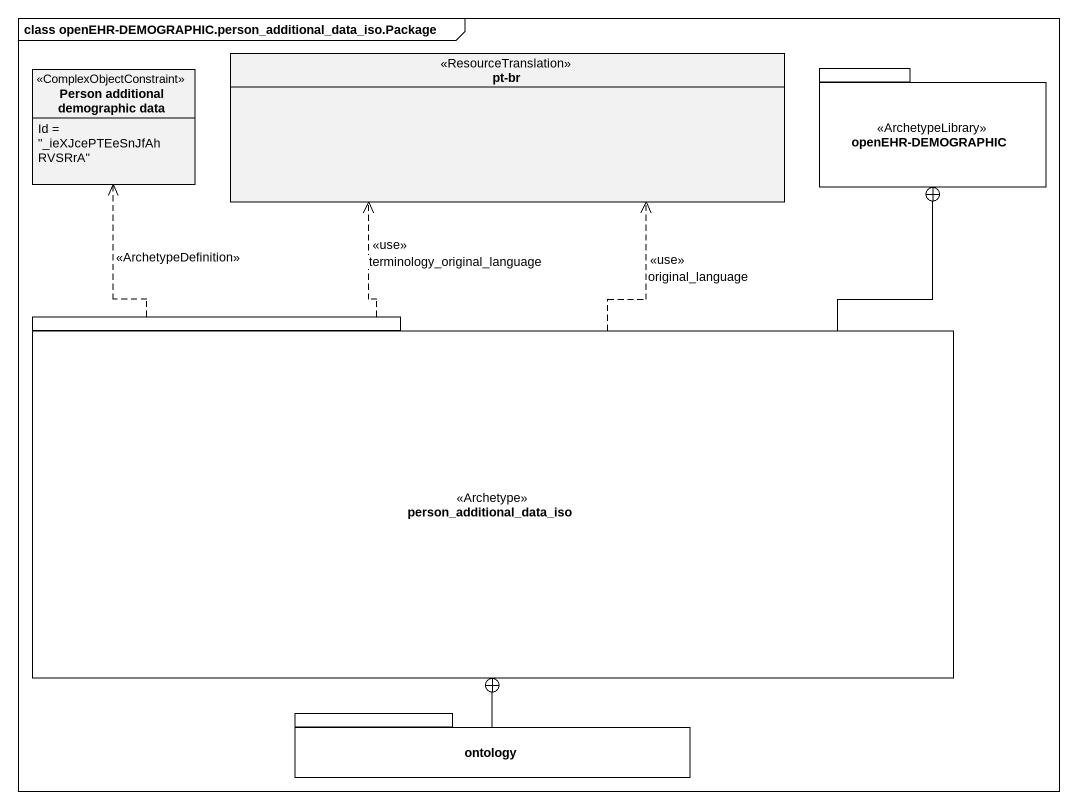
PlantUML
@startuml
mainframe class openEHR-DEMOGRAPHIC.person_additional_data_iso.Package
hide circle
hide empty members
enum "pt-br" as pt_br <<ResourceTranslation>>
class "Person additional demographic data" as Person_additional <<ComplexObjectConstraint>> {
  Id = "_ieXJcePTEeSnJfAhRVSRrA"
}
package "openEHR-DEMOGRAPHIC" as openEHR_DEMOGRAPHIC <<ArchetypeLibrary>> {
}
package person_additional_data_iso <<Archetype>> {
}
package ontology {
}
person_additional_data_iso .up.> pt_br : <<use>>\nterminology_original_language
person_additional_data_iso .up.> pt_br : <<use>>\noriginal_language
person_additional_data_iso .up.> Person_additional : <<ArchetypeDefinition>>
person_additional_data_iso -up-+ openEHR_DEMOGRAPHIC
ontology -up-+ person_additional_data_iso
@enduml
